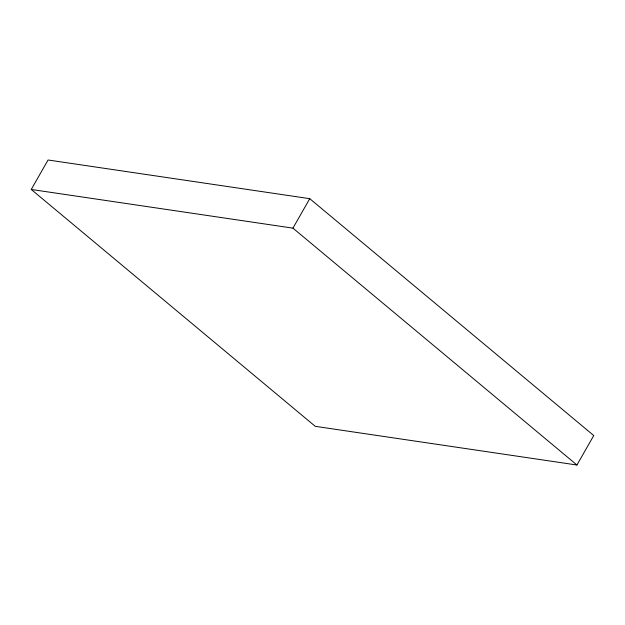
<?xml version="1.0" encoding="UTF-8"?>
<svg xmlns="http://www.w3.org/2000/svg" width="625" height="625" viewBox="0 0 625 625"><rect width="100%" height="100%" fill="white"/><g stroke="black" fill="none" stroke-linecap="round" stroke-linejoin="round"><path stroke-width="0.94" d="M31.25 189.461L48.055 159.992L309.75 198.672L593.75 435.539L576.945 465.008L315.25 426.328L31.25 189.461L292.945 228.141L576.945 465.008M292.945 228.141L309.75 198.672"/></g></svg>
